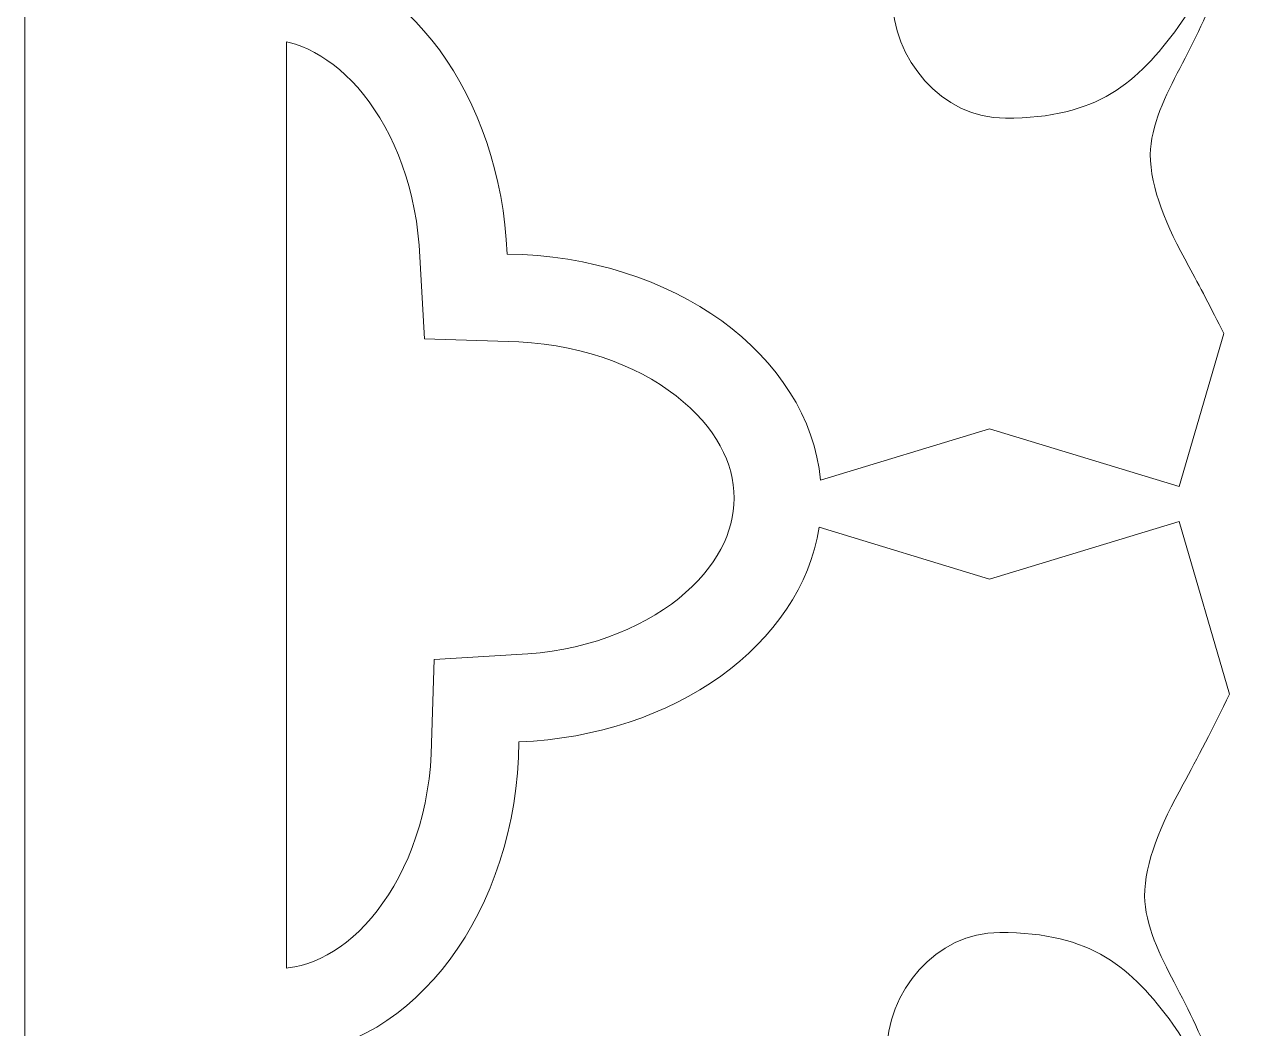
# Model space of a CAD drawing. Header units: centimetres. Extents: x -8.7 to 2, y -6.7 to 8.4.
# Drawn here: x -8.717 to -7.383, y 6.526 to 7.608 of the extents above; entities that cross this region are included whole.
import ezdxf

# ---------------------------------------------------------------- set-up
doc = ezdxf.new("R2010")
doc.units = ezdxf.units.CM
doc.header["$MEASUREMENT"] = 0
doc.layers.add('layer 1', color=7, linetype='Continuous')

msp = doc.modelspace()

# ---------------------------------------------------------------- linework, layer by layer
at = {"layer": 'layer 1', "color": 177, "lineweight": 9}
for points, knots in [([(-8.7169, -6.70279), (-8.7169, -6.70279), (-8.7169, -5.65469), (-8.7169, -5.65469), (-8.7169, -5.65469), (-8.7169, -5.65469), (-8.7169, -5.56045), (-8.7169, -5.56045), (-8.7169, -5.56045), (-8.7169, -5.56045), (-8.7169, -5.22248), (-8.7169, -5.22248), (-8.7169, -5.22248), (-8.7169, -5.22248), (-8.7169, -5.05978), (-8.7169, -5.05978), (-8.7169, -5.05978), (-8.7169, -5.05978), (-8.7169, -3.57526), (-8.7169, -3.57526), (-8.7169, -3.57526), (-8.7169, -3.57526), (-8.7169, -3.48102), (-8.7169, -3.48102), (-8.7169, -3.48102), (-8.7169, -3.48102), (-8.7169, -3.14306), (-8.7169, -3.14306), (-8.7169, -3.14306), (-8.7169, -3.14306), (-8.7169, -2.98035), (-8.7169, -2.98035), (-8.7169, -2.98035), (-8.7169, -2.98035), (-8.7169, -1.49584), (-8.7169, -1.49584), (-8.7169, -1.49584), (-8.7169, -1.49584), (-8.7169, -1.4016), (-8.7169, -1.4016), (-8.7169, -1.4016), (-8.7169, -1.4016), (-8.7169, -1.06363), (-8.7169, -1.06363), (-8.7169, -1.06363), (-8.7169, -1.06363), (-8.7169, -0.90093), (-8.7169, -0.90093), (-8.7169, -0.90093), (-8.7169, -0.90093), (-8.7169, 0.58359), (-8.7169, 0.58359), (-8.7169, 0.58359), (-8.7169, 0.58359), (-8.7169, 0.67783), (-8.7169, 0.67783), (-8.7169, 0.67783), (-8.7169, 0.67783), (-8.7169, 1.01579), (-8.7169, 1.01579), (-8.7169, 1.01579), (-8.7169, 1.01579), (-8.7169, 1.1785), (-8.7169, 1.1785), (-8.7169, 1.1785), (-8.7169, 1.1785), (-8.7169, 2.66301), (-8.7169, 2.66301), (-8.7169, 2.66301), (-8.7169, 2.66301), (-8.7169, 2.75725), (-8.7169, 2.75725), (-8.7169, 2.75725), (-8.7169, 2.75725), (-8.7169, 3.09522), (-8.7169, 3.09522), (-8.7169, 3.09522), (-8.7169, 3.09522), (-8.7169, 3.25792), (-8.7169, 3.25792), (-8.7169, 3.25792), (-8.7169, 3.25792), (-8.7169, 4.74243), (-8.7169, 4.74243), (-8.7169, 4.74243), (-8.7169, 4.74243), (-8.7169, 4.83668), (-8.7169, 4.83668), (-8.7169, 4.83668), (-8.7169, 4.83668), (-8.7169, 5.17464), (-8.7169, 5.17464), (-8.7169, 5.17464), (-8.7169, 5.17464), (-8.7169, 5.33735), (-8.7169, 5.33735), (-8.7169, 5.33735), (-8.7169, 5.33735), (-8.7169, 6.82186), (-8.7169, 6.82186), (-8.7169, 6.82186), (-8.7169, 6.82186), (-8.7169, 6.9161), (-8.7169, 6.9161), (-8.7169, 6.9161), (-8.7169, 6.9161), (-8.7169, 7.25407), (-8.7169, 7.25407), (-8.7169, 7.25407), (-8.7169, 7.25407), (-8.7169, 7.41677), (-8.7169, 7.41677), (-8.7169, 7.41677), (-8.7169, 7.41677), (-8.7169, 8.37754), (-8.7169, 8.37754), (-8.7169, 8.37754), (-8.7169, 8.37754), (-7.98536, 8.37754), (-7.98536, 8.37754), (-7.98536, 8.37754), (-7.98536, 8.37754), (-7.82032, 8.37754), (-7.82032, 8.37754), (-7.82032, 8.37754), (-7.82032, 8.37754), (-7.40775, 8.37754), (-7.40775, 8.37754), (-7.40775, 8.37754), (-7.40775, 8.37754), (-7.33799, 8.37754), (-7.33799, 8.37754), (-7.33799, 8.37754), (-7.33799, 8.37754), (-6.94873, 8.37754), (-6.94873, 8.37754), (-6.94873, 8.37754), (-6.94873, 8.37754), (-6.78737, 8.37754), (-6.78737, 8.37754), (-6.78737, 8.37754), (-6.78737, 8.37754), (-5.77977, 8.37754), (-5.77977, 8.37754), (-5.77977, 8.37754), (-5.77977, 8.37754), (-5.61473, 8.37754), (-5.61473, 8.37754), (-5.61473, 8.37754), (-5.61473, 8.37754), (-5.20216, 8.37754), (-5.20216, 8.37754), (-5.20216, 8.37754), (-5.20216, 8.37754), (-5.1324, 8.37754), (-5.1324, 8.37754), (-5.1324, 8.37754), (-5.1324, 8.37754), (-4.74314, 8.37754), (-4.74314, 8.37754), (-4.74314, 8.37754), (-4.74314, 8.37754), (-4.58178, 8.37754), (-4.58178, 8.37754), (-4.58178, 8.37754), (-4.58178, 8.37754), (-3.85015, 8.37754), (-3.85015, 8.37754), (-3.85015, 8.37754), (-3.85015, 8.37754), (-3.85015, 7.36066), (-3.85015, 7.36066), (-3.85015, 7.36066), (-3.85015, 7.36066), (-3.85015, 7.26641), (-3.85015, 7.26641), (-3.85015, 7.26641), (-3.85015, 7.26641), (-3.85015, 6.9286), (-3.85015, 6.9286), (-3.85015, 6.9286), (-3.85015, 6.9286), (-3.85015, 6.77755), (-3.85015, 6.77755), (-3.85015, 6.77755), (-3.85015, 6.77755), (-3.85015, 5.24221), (-3.85015, 5.24221), (-3.85015, 5.24221), (-3.85015, 5.24221), (-3.85015, 5.14795), (-3.85015, 5.14795), (-3.85015, 5.14795), (-3.85015, 5.14795), (-3.85015, 4.81014), (-3.85015, 4.81014), (-3.85015, 4.81014), (-3.85015, 4.81014), (-3.85015, 4.65909), (-3.85015, 4.65909), (-3.85015, 4.65909), (-3.85015, 4.65909), (-3.85015, 3.17448), (-3.85015, 3.17448), (-3.85015, 3.17448), (-3.85015, 3.17448), (-3.85015, 3.08022), (-3.85015, 3.08022), (-3.85015, 3.08022), (-3.85015, 3.08022), (-3.85015, 2.74242), (-3.85015, 2.74242), (-3.85015, 2.74242), (-3.85015, 2.74242), (-3.85015, 2.59137), (-3.85015, 2.59137), (-3.85015, 2.59137), (-3.85015, 2.59137), (-3.85015, 1.10676), (-3.85015, 1.10676), (-3.85015, 1.10676), (-3.85015, 1.10676), (-3.85015, 1.0125), (-3.85015, 1.0125), (-3.85015, 1.0125), (-3.85015, 1.0125), (-3.85015, 0.6747), (-3.85015, 0.6747), (-3.85015, 0.6747), (-3.85015, 0.6747), (-3.85015, 0.52364), (-3.85015, 0.52364), (-3.85015, 0.52364), (-3.85015, 0.52364), (-3.85015, -0.96097), (-3.85015, -0.96097), (-3.85015, -0.96097), (-3.85015, -0.96097), (-3.85015, -1.05523), (-3.85015, -1.05523), (-3.85015, -1.05523), (-3.85015, -1.05523), (-3.85015, -1.39303), (-3.85015, -1.39303), (-3.85015, -1.39303), (-3.85015, -1.39303), (-3.85015, -1.54408), (-3.85015, -1.54408), (-3.85015, -1.54408), (-3.85015, -1.54408), (-3.85015, -3.02869), (-3.85015, -3.02869), (-3.85015, -3.02869), (-3.85015, -3.02869), (-3.85015, -3.12295), (-3.85015, -3.12295), (-3.85015, -3.12295), (-3.85015, -3.12295), (-3.85015, -3.46075), (-3.85015, -3.46075), (-3.85015, -3.46075), (-3.85015, -3.46075), (-3.85015, -3.61181), (-3.85015, -3.61181), (-3.85015, -3.61181), (-3.85015, -3.61181), (-3.85015, -5.09642), (-3.85015, -5.09642), (-3.85015, -5.09642), (-3.85015, -5.09642), (-3.85015, -5.19068), (-3.85015, -5.19068), (-3.85015, -5.19068), (-3.85015, -5.19068), (-3.85015, -5.52848), (-3.85015, -5.52848), (-3.85015, -5.52848), (-3.85015, -5.52848), (-3.85015, -5.67953), (-3.85015, -5.67953), (-3.85015, -5.67953), (-3.85015, -5.67953), (-3.85015, -6.70279), (-3.85015, -6.70279), (-3.85015, -6.70279), (-3.85015, -6.70279), (-4.58169, -6.70279), (-4.58169, -6.70279), (-4.58169, -6.70279), (-4.58169, -6.70279), (-4.7476, -6.70279), (-4.7476, -6.70279), (-4.7476, -6.70279), (-4.7476, -6.70279), (-5.1324, -6.70279), (-5.1324, -6.70279), (-5.1324, -6.70279), (-5.1324, -6.70279), (-5.20216, -6.70279), (-5.20216, -6.70279), (-5.20216, -6.70279), (-5.20216, -6.70279), (-5.61759, -6.70279), (-5.61759, -6.70279), (-5.61759, -6.70279), (-5.61759, -6.70279), (-5.77971, -6.70279), (-5.77971, -6.70279), (-5.77971, -6.70279), (-5.77971, -6.70279), (-6.78728, -6.70279), (-6.78728, -6.70279), (-6.78728, -6.70279), (-6.78728, -6.70279), (-6.95319, -6.70279), (-6.95319, -6.70279), (-6.95319, -6.70279), (-6.95319, -6.70279), (-7.33799, -6.70279), (-7.33799, -6.70279), (-7.33799, -6.70279), (-7.33799, -6.70279), (-7.40775, -6.70279), (-7.40775, -6.70279), (-7.40775, -6.70279), (-7.40775, -6.70279), (-7.82318, -6.70279), (-7.82318, -6.70279), (-7.82318, -6.70279), (-7.82318, -6.70279), (-7.9853, -6.70279), (-7.9853, -6.70279), (-7.9853, -6.70279), (-7.9853, -6.70279), (-8.7169, -6.70279), (-8.7169, -6.70279)], [0, 0, 0, 0, 0.0117647, 0.0117647, 0.0117647, 0.0117647, 0.0235294, 0.0235294, 0.0235294, 0.0235294, 0.0352941, 0.0352941, 0.0352941, 0.0352941, 0.0470588, 0.0470588, 0.0470588, 0.0470588, 0.0588235, 0.0588235, 0.0588235, 0.0588235, 0.0705882, 0.0705882, 0.0705882, 0.0705882, 0.0823529, 0.0823529, 0.0823529, 0.0823529, 0.0941176, 0.0941176, 0.0941176, 0.0941176, 0.1058824, 0.1058824, 0.1058824, 0.1058824, 0.1176471, 0.1176471, 0.1176471, 0.1176471, 0.1294118, 0.1294118, 0.1294118, 0.1294118, 0.1411765, 0.1411765, 0.1411765, 0.1411765, 0.1529412, 0.1529412, 0.1529412, 0.1529412, 0.1647059, 0.1647059, 0.1647059, 0.1647059, 0.1764706, 0.1764706, 0.1764706, 0.1764706, 0.1882353, 0.1882353, 0.1882353, 0.1882353, 0.2, 0.2, 0.2, 0.2, 0.2117647, 0.2117647, 0.2117647, 0.2117647, 0.2235294, 0.2235294, 0.2235294, 0.2235294, 0.2352941, 0.2352941, 0.2352941, 0.2352941, 0.2470588, 0.2470588, 0.2470588, 0.2470588, 0.2588235, 0.2588235, 0.2588235, 0.2588235, 0.2705882, 0.2705882, 0.2705882, 0.2705882, 0.2823529, 0.2823529, 0.2823529, 0.2823529, 0.2941176, 0.2941176, 0.2941176, 0.2941176, 0.3058824, 0.3058824, 0.3058824, 0.3058824, 0.3176471, 0.3176471, 0.3176471, 0.3176471, 0.3294118, 0.3294118, 0.3294118, 0.3294118, 0.3411765, 0.3411765, 0.3411765, 0.3411765, 0.3529412, 0.3529412, 0.3529412, 0.3529412, 0.3647059, 0.3647059, 0.3647059, 0.3647059, 0.3764706, 0.3764706, 0.3764706, 0.3764706, 0.3882353, 0.3882353, 0.3882353, 0.3882353, 0.4, 0.4, 0.4, 0.4, 0.4117647, 0.4117647, 0.4117647, 0.4117647, 0.4235294, 0.4235294, 0.4235294, 0.4235294, 0.4352941, 0.4352941, 0.4352941, 0.4352941, 0.4470588, 0.4470588, 0.4470588, 0.4470588, 0.4588235, 0.4588235, 0.4588235, 0.4588235, 0.4705882, 0.4705882, 0.4705882, 0.4705882, 0.4823529, 0.4823529, 0.4823529, 0.4823529, 0.4941176, 0.4941176, 0.4941176, 0.4941176, 0.5058824, 0.5058824, 0.5058824, 0.5058824, 0.5176471, 0.5176471, 0.5176471, 0.5176471, 0.5294118, 0.5294118, 0.5294118, 0.5294118, 0.5411765, 0.5411765, 0.5411765, 0.5411765, 0.5529412, 0.5529412, 0.5529412, 0.5529412, 0.5647059, 0.5647059, 0.5647059, 0.5647059, 0.5764706, 0.5764706, 0.5764706, 0.5764706, 0.5882353, 0.5882353, 0.5882353, 0.5882353, 0.6, 0.6, 0.6, 0.6, 0.6117647, 0.6117647, 0.6117647, 0.6117647, 0.6235294, 0.6235294, 0.6235294, 0.6235294, 0.6352941, 0.6352941, 0.6352941, 0.6352941, 0.6470588, 0.6470588, 0.6470588, 0.6470588, 0.6588235, 0.6588235, 0.6588235, 0.6588235, 0.6705882, 0.6705882, 0.6705882, 0.6705882, 0.6823529, 0.6823529, 0.6823529, 0.6823529, 0.6941176, 0.6941176, 0.6941176, 0.6941176, 0.7058824, 0.7058824, 0.7058824, 0.7058824, 0.7176471, 0.7176471, 0.7176471, 0.7176471, 0.7294118, 0.7294118, 0.7294118, 0.7294118, 0.7411765, 0.7411765, 0.7411765, 0.7411765, 0.7529412, 0.7529412, 0.7529412, 0.7529412, 0.7647059, 0.7647059, 0.7647059, 0.7647059, 0.7764706, 0.7764706, 0.7764706, 0.7764706, 0.7882353, 0.7882353, 0.7882353, 0.7882353, 0.8, 0.8, 0.8, 0.8, 0.8117647, 0.8117647, 0.8117647, 0.8117647, 0.8235294, 0.8235294, 0.8235294, 0.8235294, 0.8352941, 0.8352941, 0.8352941, 0.8352941, 0.8470588, 0.8470588, 0.8470588, 0.8470588, 0.8588235, 0.8588235, 0.8588235, 0.8588235, 0.8705882, 0.8705882, 0.8705882, 0.8705882, 0.8823529, 0.8823529, 0.8823529, 0.8823529, 0.8941176, 0.8941176, 0.8941176, 0.8941176, 0.9058824, 0.9058824, 0.9058824, 0.9058824, 0.9176471, 0.9176471, 0.9176471, 0.9176471, 0.9294118, 0.9294118, 0.9294118, 0.9294118, 0.9411765, 0.9411765, 0.9411765, 0.9411765, 0.9529412, 0.9529412, 0.9529412, 0.9529412, 0.9647059, 0.9647059, 0.9647059, 0.9647059, 0.9764706, 0.9764706, 0.9764706, 0.9764706, 1, 1, 1, 1]), ([(-8.4345, 7.68548), (-8.30543, 7.66946), (-8.20348, 7.53159), (-8.1967, 7.36085), (-8.1967, 7.36085), (-8.01747, 7.35877), (-7.8714, 7.25194), (-7.85858, 7.11688), (-7.85858, 7.11688), (-7.85858, 7.11688), (-7.67648, 7.1723), (-7.67648, 7.1723), (-7.67648, 7.1723), (-7.67648, 7.1723), (-7.47203, 7.11008), (-7.47203, 7.11008), (-7.47203, 7.11008), (-7.47203, 7.11008), (-7.42373, 7.27533), (-7.42373, 7.27533), (-7.42373, 7.27533), (-7.43703, 7.30192), (-7.45035, 7.32711), (-7.46145, 7.34754), (-7.46145, 7.34754), (-7.48589, 7.3915), (-7.50298, 7.43181), (-7.50298, 7.46846), (-7.50298, 7.46846), (-7.50298, 7.499), (-7.48589, 7.53321), (-7.47122, 7.5613), (-7.47122, 7.5613), (-7.44009, 7.61993), (-7.409, 7.68793), (-7.40775, 7.75615), (-7.40775, 7.75615), (-7.40775, 7.75615), (-7.40775, 7.76041), (-7.40775, 7.76041), (-7.40775, 7.76041), (-7.40775, 7.76041), (-7.42724, 7.76041), (-7.42724, 7.76041), (-7.42724, 7.76041), (-7.42724, 7.73108), (-7.43702, 7.65412), (-7.47245, 7.60649), (-7.47245, 7.60649), (-7.51764, 7.54541), (-7.55916, 7.50756), (-7.65934, 7.50756), (-7.65934, 7.50756), (-7.72775, 7.50756), (-7.78148, 7.57105), (-7.78148, 7.63948), (-7.78148, 7.63948), (-7.78148, 7.67043), (-7.77247, 7.70239), (-7.7582, 7.7307), (-7.7582, 7.7307), (-7.78749, 7.71523), (-7.82102, 7.70534), (-7.85345, 7.70534), (-7.85345, 7.70534), (-7.92187, 7.70534), (-7.98537, 7.75907), (-7.98537, 7.82748), (-7.98537, 7.82748), (-7.98537, 7.92766), (-7.94752, 7.96918), (-7.88643, 8.01437), (-7.88643, 8.01437), (-7.83881, 8.0498), (-7.76184, 8.05958), (-7.73252, 8.05958), (-7.73252, 8.05958), (-7.73252, 8.05958), (-7.73252, 8.07912), (-7.73252, 8.07912), (-7.73252, 8.07912), (-7.80216, 8.07912), (-7.87177, 8.04736), (-7.93162, 8.01559), (-7.93162, 8.01559), (-7.95972, 8.00093), (-7.99393, 7.98384), (-8.02447, 7.98384), (-8.02447, 7.98384), (-8.06112, 7.98384), (-8.10143, 8.00093), (-8.14538, 8.02537), (-8.14538, 8.02537), (-8.18298, 8.04577), (-8.23664, 8.07375), (-8.28558, 8.09514), (-8.28558, 8.09514), (-8.28558, 8.09514), (-8.4345, 8.09514), (-8.4345, 8.09514), (-8.4345, 8.09514), (-8.4345, 8.09514), (-8.4345, 7.68548), (-8.4345, 7.68548)], [0, 0, 0, 0, 0.037037, 0.037037, 0.037037, 0.037037, 0.0740741, 0.0740741, 0.0740741, 0.0740741, 0.1111111, 0.1111111, 0.1111111, 0.1111111, 0.1481481, 0.1481481, 0.1481481, 0.1481481, 0.1851852, 0.1851852, 0.1851852, 0.1851852, 0.2222222, 0.2222222, 0.2222222, 0.2222222, 0.2592593, 0.2592593, 0.2592593, 0.2592593, 0.2962963, 0.2962963, 0.2962963, 0.2962963, 0.3333333, 0.3333333, 0.3333333, 0.3333333, 0.3703704, 0.3703704, 0.3703704, 0.3703704, 0.4074074, 0.4074074, 0.4074074, 0.4074074, 0.4444444, 0.4444444, 0.4444444, 0.4444444, 0.4814815, 0.4814815, 0.4814815, 0.4814815, 0.5185185, 0.5185185, 0.5185185, 0.5185185, 0.5555556, 0.5555556, 0.5555556, 0.5555556, 0.5925926, 0.5925926, 0.5925926, 0.5925926, 0.6296296, 0.6296296, 0.6296296, 0.6296296, 0.6666667, 0.6666667, 0.6666667, 0.6666667, 0.7037037, 0.7037037, 0.7037037, 0.7037037, 0.7407407, 0.7407407, 0.7407407, 0.7407407, 0.7777778, 0.7777778, 0.7777778, 0.7777778, 0.8148148, 0.8148148, 0.8148148, 0.8148148, 0.8518519, 0.8518519, 0.8518519, 0.8518519, 0.8888889, 0.8888889, 0.8888889, 0.8888889, 0.9259259, 0.9259259, 0.9259259, 0.9259259, 1, 1, 1, 1]), ([(-8.4345, 6.59047), (-8.4345, 6.59047), (-8.43275, 6.59064), (-8.43275, 6.59064), (-8.43275, 6.59064), (-8.43275, 6.59064), (-8.4257, 6.59181), (-8.4257, 6.59181), (-8.4257, 6.59181), (-8.4257, 6.59181), (-8.41868, 6.59343), (-8.41868, 6.59343), (-8.41868, 6.59343), (-8.41868, 6.59343), (-8.4117, 6.59552), (-8.4117, 6.59552), (-8.4117, 6.59552), (-8.4117, 6.59552), (-8.40472, 6.59809), (-8.40472, 6.59809), (-8.40472, 6.59809), (-8.40472, 6.59809), (-8.39774, 6.60114), (-8.39774, 6.60114), (-8.39774, 6.60114), (-8.39774, 6.60114), (-8.39076, 6.60471), (-8.39076, 6.60471), (-8.39076, 6.60471), (-8.39076, 6.60471), (-8.38378, 6.60879), (-8.38378, 6.60879), (-8.38378, 6.60879), (-8.38378, 6.60879), (-8.37682, 6.6134), (-8.37682, 6.6134), (-8.37682, 6.6134), (-8.37682, 6.6134), (-8.3699, 6.61855), (-8.3699, 6.61855), (-8.3699, 6.61855), (-8.3699, 6.61855), (-8.36304, 6.62424), (-8.36304, 6.62424), (-8.36304, 6.62424), (-8.36304, 6.62424), (-8.35626, 6.63047), (-8.35626, 6.63047), (-8.35626, 6.63047), (-8.35626, 6.63047), (-8.34959, 6.63724), (-8.34959, 6.63724), (-8.34959, 6.63724), (-8.34959, 6.63724), (-8.34306, 6.64454), (-8.34306, 6.64454), (-8.34306, 6.64454), (-8.34306, 6.64454), (-8.33669, 6.65237), (-8.33669, 6.65237), (-8.33669, 6.65237), (-8.33669, 6.65237), (-8.33052, 6.66071), (-8.33052, 6.66071), (-8.33052, 6.66071), (-8.33052, 6.66071), (-8.32457, 6.66955), (-8.32457, 6.66955), (-8.32457, 6.66955), (-8.32457, 6.66955), (-8.31887, 6.67888), (-8.31887, 6.67888), (-8.31887, 6.67888), (-8.31887, 6.67888), (-8.31344, 6.68869), (-8.31344, 6.68869), (-8.31344, 6.68869), (-8.31344, 6.68869), (-8.30831, 6.69893), (-8.30831, 6.69893), (-8.30831, 6.69893), (-8.30831, 6.69893), (-8.30351, 6.70961), (-8.30351, 6.70961), (-8.30351, 6.70961), (-8.30351, 6.70961), (-8.29906, 6.7207), (-8.29906, 6.7207), (-8.29906, 6.7207), (-8.29906, 6.7207), (-8.29497, 6.73218), (-8.29497, 6.73218), (-8.29497, 6.73218), (-8.29497, 6.73218), (-8.29128, 6.74403), (-8.29128, 6.74403), (-8.29128, 6.74403), (-8.29128, 6.74403), (-8.288, 6.75624), (-8.288, 6.75624), (-8.288, 6.75624), (-8.288, 6.75624), (-8.28515, 6.76877), (-8.28515, 6.76877), (-8.28515, 6.76877), (-8.28515, 6.76877), (-8.28275, 6.7816), (-8.28275, 6.7816), (-8.28275, 6.7816), (-8.28275, 6.7816), (-8.28082, 6.79473), (-8.28082, 6.79473), (-8.28082, 6.79473), (-8.28082, 6.79473), (-8.27937, 6.80813), (-8.27937, 6.80813), (-8.27937, 6.80813), (-8.27937, 6.80813), (-8.27843, 6.82177), (-8.27843, 6.82177), (-8.27843, 6.82177), (-8.27843, 6.82177), (-8.27529, 6.92351), (-8.27529, 6.92351), (-8.27529, 6.92351), (-8.27529, 6.92351), (-8.17419, 6.92942), (-8.17419, 6.92942), (-8.17419, 6.92942), (-8.17419, 6.92942), (-8.16103, 6.93068), (-8.16103, 6.93068), (-8.16103, 6.93068), (-8.16103, 6.93068), (-8.14812, 6.93242), (-8.14812, 6.93242), (-8.14812, 6.93242), (-8.14812, 6.93242), (-8.13548, 6.93461), (-8.13548, 6.93461), (-8.13548, 6.93461), (-8.13548, 6.93461), (-8.12312, 6.93723), (-8.12312, 6.93723), (-8.12312, 6.93723), (-8.12312, 6.93723), (-8.11107, 6.94027), (-8.11107, 6.94027), (-8.11107, 6.94027), (-8.11107, 6.94027), (-8.09935, 6.94372), (-8.09935, 6.94372), (-8.09935, 6.94372), (-8.09935, 6.94372), (-8.08796, 6.94754), (-8.08796, 6.94754), (-8.08796, 6.94754), (-8.08796, 6.94754), (-8.07695, 6.95173), (-8.07695, 6.95173), (-8.07695, 6.95173), (-8.07695, 6.95173), (-8.06632, 6.95626), (-8.06632, 6.95626), (-8.06632, 6.95626), (-8.06632, 6.95626), (-8.05609, 6.96111), (-8.05609, 6.96111), (-8.05609, 6.96111), (-8.05609, 6.96111), (-8.04628, 6.96626), (-8.04628, 6.96626), (-8.04628, 6.96626), (-8.04628, 6.96626), (-8.03691, 6.97169), (-8.03691, 6.97169), (-8.03691, 6.97169), (-8.03691, 6.97169), (-8.028, 6.97737), (-8.028, 6.97737), (-8.028, 6.97737), (-8.028, 6.97737), (-8.01955, 6.98327), (-8.01955, 6.98327), (-8.01955, 6.98327), (-8.01955, 6.98327), (-8.01158, 6.98938), (-8.01158, 6.98938), (-8.01158, 6.98938), (-8.01158, 6.98938), (-8.00412, 6.99566), (-8.00412, 6.99566), (-8.00412, 6.99566), (-8.00412, 6.99566), (-7.99715, 7.00209), (-7.99715, 7.00209), (-7.99715, 7.00209), (-7.99715, 7.00209), (-7.9907, 7.00864), (-7.9907, 7.00864), (-7.9907, 7.00864), (-7.9907, 7.00864), (-7.98476, 7.0153), (-7.98476, 7.0153), (-7.98476, 7.0153), (-7.98476, 7.0153), (-7.97934, 7.02202), (-7.97934, 7.02202), (-7.97934, 7.02202), (-7.97934, 7.02202), (-7.97444, 7.02879), (-7.97444, 7.02879), (-7.97444, 7.02879), (-7.97444, 7.02879), (-7.97004, 7.0356), (-7.97004, 7.0356), (-7.97004, 7.0356), (-7.97004, 7.0356), (-7.96616, 7.04241), (-7.96616, 7.04241), (-7.96616, 7.04241), (-7.96616, 7.04241), (-7.96276, 7.04924), (-7.96276, 7.04924), (-7.96276, 7.04924), (-7.96276, 7.04924), (-7.95984, 7.05606), (-7.95984, 7.05606), (-7.95984, 7.05606), (-7.95984, 7.05606), (-7.95739, 7.06289), (-7.95739, 7.06289), (-7.95739, 7.06289), (-7.95739, 7.06289), (-7.9554, 7.06971), (-7.9554, 7.06971), (-7.9554, 7.06971), (-7.9554, 7.06971), (-7.95385, 7.07657), (-7.95385, 7.07657), (-7.95385, 7.07657), (-7.95385, 7.07657), (-7.95274, 7.08347), (-7.95274, 7.08347), (-7.95274, 7.08347), (-7.95274, 7.08347), (-7.95207, 7.09045), (-7.95207, 7.09045), (-7.95207, 7.09045), (-7.95207, 7.09045), (-7.95184, 7.09751), (-7.95184, 7.09751), (-7.95184, 7.09751), (-7.95184, 7.09751), (-7.95208, 7.1048), (-7.95208, 7.1048), (-7.95208, 7.1048), (-7.95208, 7.1048), (-7.95278, 7.11194), (-7.95278, 7.11194), (-7.95278, 7.11194), (-7.95278, 7.11194), (-7.95395, 7.119), (-7.95395, 7.119), (-7.95395, 7.119), (-7.95395, 7.119), (-7.95557, 7.12601), (-7.95557, 7.12601), (-7.95557, 7.12601), (-7.95557, 7.12601), (-7.95766, 7.133), (-7.95766, 7.133), (-7.95766, 7.133), (-7.95766, 7.133), (-7.96023, 7.13999), (-7.96023, 7.13999), (-7.96023, 7.13999), (-7.96023, 7.13999), (-7.96329, 7.14697), (-7.96329, 7.14697), (-7.96329, 7.14697), (-7.96329, 7.14697), (-7.96685, 7.15395), (-7.96685, 7.15395), (-7.96685, 7.15395), (-7.96685, 7.15395), (-7.97093, 7.16092), (-7.97093, 7.16092), (-7.97093, 7.16092), (-7.97093, 7.16092), (-7.97554, 7.16788), (-7.97554, 7.16788), (-7.97554, 7.16788), (-7.97554, 7.16788), (-7.98069, 7.1748), (-7.98069, 7.1748), (-7.98069, 7.1748), (-7.98069, 7.1748), (-7.98638, 7.18166), (-7.98638, 7.18166), (-7.98638, 7.18166), (-7.98638, 7.18166), (-7.99261, 7.18844), (-7.99261, 7.18844), (-7.99261, 7.18844), (-7.99261, 7.18844), (-7.99938, 7.19511), (-7.99938, 7.19511), (-7.99938, 7.19511), (-7.99938, 7.19511), (-8.00669, 7.20165), (-8.00669, 7.20165), (-8.00669, 7.20165), (-8.00669, 7.20165), (-8.01451, 7.20801), (-8.01451, 7.20801), (-8.01451, 7.20801), (-8.01451, 7.20801), (-8.02285, 7.21418), (-8.02285, 7.21418), (-8.02285, 7.21418), (-8.02285, 7.21418), (-8.03169, 7.22013), (-8.03169, 7.22013), (-8.03169, 7.22013), (-8.03169, 7.22013), (-8.04103, 7.22584), (-8.04103, 7.22584), (-8.04103, 7.22584), (-8.04103, 7.22584), (-8.05083, 7.23127), (-8.05083, 7.23127), (-8.05083, 7.23127), (-8.05083, 7.23127), (-8.06107, 7.23639), (-8.06107, 7.23639), (-8.06107, 7.23639), (-8.06107, 7.23639), (-8.07175, 7.24119), (-8.07175, 7.24119), (-8.07175, 7.24119), (-8.07175, 7.24119), (-8.08284, 7.24565), (-8.08284, 7.24565), (-8.08284, 7.24565), (-8.08284, 7.24565), (-8.09432, 7.24973), (-8.09432, 7.24973), (-8.09432, 7.24973), (-8.09432, 7.24973), (-8.10617, 7.25342), (-8.10617, 7.25342), (-8.10617, 7.25342), (-8.10617, 7.25342), (-8.11838, 7.2567), (-8.11838, 7.2567), (-8.11838, 7.2567), (-8.11838, 7.2567), (-8.13091, 7.25955), (-8.13091, 7.25955), (-8.13091, 7.25955), (-8.13091, 7.25955), (-8.14374, 7.26195), (-8.14374, 7.26195), (-8.14374, 7.26195), (-8.14374, 7.26195), (-8.15687, 7.26388), (-8.15687, 7.26388), (-8.15687, 7.26388), (-8.15687, 7.26388), (-8.17027, 7.26533), (-8.17027, 7.26533), (-8.17027, 7.26533), (-8.17027, 7.26533), (-8.18391, 7.26627), (-8.18391, 7.26627), (-8.18391, 7.26627), (-8.18391, 7.26627), (-8.28564, 7.26941), (-8.28564, 7.26941), (-8.28564, 7.26941), (-8.28564, 7.26941), (-8.29156, 7.3705), (-8.29156, 7.3705), (-8.29156, 7.3705), (-8.29156, 7.3705), (-8.29282, 7.38367), (-8.29282, 7.38367), (-8.29282, 7.38367), (-8.29282, 7.38367), (-8.29456, 7.39658), (-8.29456, 7.39658), (-8.29456, 7.39658), (-8.29456, 7.39658), (-8.29675, 7.40923), (-8.29675, 7.40923), (-8.29675, 7.40923), (-8.29675, 7.40923), (-8.29937, 7.42158), (-8.29937, 7.42158), (-8.29937, 7.42158), (-8.29937, 7.42158), (-8.30241, 7.43363), (-8.30241, 7.43363), (-8.30241, 7.43363), (-8.30241, 7.43363), (-8.30586, 7.44536), (-8.30586, 7.44536), (-8.30586, 7.44536), (-8.30586, 7.44536), (-8.30968, 7.45674), (-8.30968, 7.45674), (-8.30968, 7.45674), (-8.30968, 7.45674), (-8.31387, 7.46775), (-8.31387, 7.46775), (-8.31387, 7.46775), (-8.31387, 7.46775), (-8.3184, 7.47838), (-8.3184, 7.47838), (-8.3184, 7.47838), (-8.3184, 7.47838), (-8.32325, 7.48861), (-8.32325, 7.48861), (-8.32325, 7.48861), (-8.32325, 7.48861), (-8.3284, 7.49842), (-8.3284, 7.49842), (-8.3284, 7.49842), (-8.3284, 7.49842), (-8.33383, 7.50779), (-8.33383, 7.50779), (-8.33383, 7.50779), (-8.33383, 7.50779), (-8.33951, 7.51671), (-8.33951, 7.51671), (-8.33951, 7.51671), (-8.33951, 7.51671), (-8.34542, 7.52516), (-8.34542, 7.52516), (-8.34542, 7.52516), (-8.34542, 7.52516), (-8.35152, 7.53312), (-8.35152, 7.53312), (-8.35152, 7.53312), (-8.35152, 7.53312), (-8.3578, 7.54058), (-8.3578, 7.54058), (-8.3578, 7.54058), (-8.3578, 7.54058), (-8.36423, 7.54755), (-8.36423, 7.54755), (-8.36423, 7.54755), (-8.36423, 7.54755), (-8.37079, 7.554), (-8.37079, 7.554), (-8.37079, 7.554), (-8.37079, 7.554), (-8.37744, 7.55994), (-8.37744, 7.55994), (-8.37744, 7.55994), (-8.37744, 7.55994), (-8.38416, 7.56536), (-8.38416, 7.56536), (-8.38416, 7.56536), (-8.38416, 7.56536), (-8.39094, 7.57026), (-8.39094, 7.57026), (-8.39094, 7.57026), (-8.39094, 7.57026), (-8.39774, 7.57466), (-8.39774, 7.57466), (-8.39774, 7.57466), (-8.39774, 7.57466), (-8.40456, 7.57855), (-8.40456, 7.57855), (-8.40456, 7.57855), (-8.40456, 7.57855), (-8.41138, 7.58194), (-8.41138, 7.58194), (-8.41138, 7.58194), (-8.41138, 7.58194), (-8.41821, 7.58486), (-8.41821, 7.58486), (-8.41821, 7.58486), (-8.41821, 7.58486), (-8.42503, 7.58731), (-8.42503, 7.58731), (-8.42503, 7.58731), (-8.42503, 7.58731), (-8.43186, 7.58931), (-8.43186, 7.58931), (-8.43186, 7.58931), (-8.43186, 7.58931), (-8.4345, 7.5899), (-8.4345, 7.5899), (-8.4345, 7.5899), (-8.4345, 7.5899), (-8.4345, 6.59047), (-8.4345, 6.59047)], [0, 0, 0, 0, 0.0079365, 0.0079365, 0.0079365, 0.0079365, 0.015873, 0.015873, 0.015873, 0.015873, 0.0238095, 0.0238095, 0.0238095, 0.0238095, 0.031746, 0.031746, 0.031746, 0.031746, 0.0396825, 0.0396825, 0.0396825, 0.0396825, 0.047619, 0.047619, 0.047619, 0.047619, 0.0555556, 0.0555556, 0.0555556, 0.0555556, 0.0634921, 0.0634921, 0.0634921, 0.0634921, 0.0714286, 0.0714286, 0.0714286, 0.0714286, 0.0793651, 0.0793651, 0.0793651, 0.0793651, 0.0873016, 0.0873016, 0.0873016, 0.0873016, 0.0952381, 0.0952381, 0.0952381, 0.0952381, 0.1031746, 0.1031746, 0.1031746, 0.1031746, 0.1111111, 0.1111111, 0.1111111, 0.1111111, 0.1190476, 0.1190476, 0.1190476, 0.1190476, 0.1269841, 0.1269841, 0.1269841, 0.1269841, 0.1349206, 0.1349206, 0.1349206, 0.1349206, 0.1428571, 0.1428571, 0.1428571, 0.1428571, 0.1507937, 0.1507937, 0.1507937, 0.1507937, 0.1587302, 0.1587302, 0.1587302, 0.1587302, 0.1666667, 0.1666667, 0.1666667, 0.1666667, 0.1746032, 0.1746032, 0.1746032, 0.1746032, 0.1825397, 0.1825397, 0.1825397, 0.1825397, 0.1904762, 0.1904762, 0.1904762, 0.1904762, 0.1984127, 0.1984127, 0.1984127, 0.1984127, 0.2063492, 0.2063492, 0.2063492, 0.2063492, 0.2142857, 0.2142857, 0.2142857, 0.2142857, 0.2222222, 0.2222222, 0.2222222, 0.2222222, 0.2301587, 0.2301587, 0.2301587, 0.2301587, 0.2380952, 0.2380952, 0.2380952, 0.2380952, 0.2460317, 0.2460317, 0.2460317, 0.2460317, 0.2539683, 0.2539683, 0.2539683, 0.2539683, 0.2619048, 0.2619048, 0.2619048, 0.2619048, 0.2698413, 0.2698413, 0.2698413, 0.2698413, 0.2777778, 0.2777778, 0.2777778, 0.2777778, 0.2857143, 0.2857143, 0.2857143, 0.2857143, 0.2936508, 0.2936508, 0.2936508, 0.2936508, 0.3015873, 0.3015873, 0.3015873, 0.3015873, 0.3095238, 0.3095238, 0.3095238, 0.3095238, 0.3174603, 0.3174603, 0.3174603, 0.3174603, 0.3253968, 0.3253968, 0.3253968, 0.3253968, 0.3333333, 0.3333333, 0.3333333, 0.3333333, 0.3412698, 0.3412698, 0.3412698, 0.3412698, 0.3492063, 0.3492063, 0.3492063, 0.3492063, 0.3571429, 0.3571429, 0.3571429, 0.3571429, 0.3650794, 0.3650794, 0.3650794, 0.3650794, 0.3730159, 0.3730159, 0.3730159, 0.3730159, 0.3809524, 0.3809524, 0.3809524, 0.3809524, 0.3888889, 0.3888889, 0.3888889, 0.3888889, 0.3968254, 0.3968254, 0.3968254, 0.3968254, 0.4047619, 0.4047619, 0.4047619, 0.4047619, 0.4126984, 0.4126984, 0.4126984, 0.4126984, 0.4206349, 0.4206349, 0.4206349, 0.4206349, 0.4285714, 0.4285714, 0.4285714, 0.4285714, 0.4365079, 0.4365079, 0.4365079, 0.4365079, 0.4444444, 0.4444444, 0.4444444, 0.4444444, 0.452381, 0.452381, 0.452381, 0.452381, 0.4603175, 0.4603175, 0.4603175, 0.4603175, 0.468254, 0.468254, 0.468254, 0.468254, 0.4761905, 0.4761905, 0.4761905, 0.4761905, 0.484127, 0.484127, 0.484127, 0.484127, 0.4920635, 0.4920635, 0.4920635, 0.4920635, 0.5, 0.5, 0.5, 0.5, 0.5079365, 0.5079365, 0.5079365, 0.5079365, 0.515873, 0.515873, 0.515873, 0.515873, 0.5238095, 0.5238095, 0.5238095, 0.5238095, 0.531746, 0.531746, 0.531746, 0.531746, 0.5396825, 0.5396825, 0.5396825, 0.5396825, 0.547619, 0.547619, 0.547619, 0.547619, 0.5555556, 0.5555556, 0.5555556, 0.5555556, 0.5634921, 0.5634921, 0.5634921, 0.5634921, 0.5714286, 0.5714286, 0.5714286, 0.5714286, 0.5793651, 0.5793651, 0.5793651, 0.5793651, 0.5873016, 0.5873016, 0.5873016, 0.5873016, 0.5952381, 0.5952381, 0.5952381, 0.5952381, 0.6031746, 0.6031746, 0.6031746, 0.6031746, 0.6111111, 0.6111111, 0.6111111, 0.6111111, 0.6190476, 0.6190476, 0.6190476, 0.6190476, 0.6269841, 0.6269841, 0.6269841, 0.6269841, 0.6349206, 0.6349206, 0.6349206, 0.6349206, 0.6428571, 0.6428571, 0.6428571, 0.6428571, 0.6507937, 0.6507937, 0.6507937, 0.6507937, 0.6587302, 0.6587302, 0.6587302, 0.6587302, 0.6666667, 0.6666667, 0.6666667, 0.6666667, 0.6746032, 0.6746032, 0.6746032, 0.6746032, 0.6825397, 0.6825397, 0.6825397, 0.6825397, 0.6904762, 0.6904762, 0.6904762, 0.6904762, 0.6984127, 0.6984127, 0.6984127, 0.6984127, 0.7063492, 0.7063492, 0.7063492, 0.7063492, 0.7142857, 0.7142857, 0.7142857, 0.7142857, 0.7222222, 0.7222222, 0.7222222, 0.7222222, 0.7301587, 0.7301587, 0.7301587, 0.7301587, 0.7380952, 0.7380952, 0.7380952, 0.7380952, 0.7460317, 0.7460317, 0.7460317, 0.7460317, 0.7539683, 0.7539683, 0.7539683, 0.7539683, 0.7619048, 0.7619048, 0.7619048, 0.7619048, 0.7698413, 0.7698413, 0.7698413, 0.7698413, 0.7777778, 0.7777778, 0.7777778, 0.7777778, 0.7857143, 0.7857143, 0.7857143, 0.7857143, 0.7936508, 0.7936508, 0.7936508, 0.7936508, 0.8015873, 0.8015873, 0.8015873, 0.8015873, 0.8095238, 0.8095238, 0.8095238, 0.8095238, 0.8174603, 0.8174603, 0.8174603, 0.8174603, 0.8253968, 0.8253968, 0.8253968, 0.8253968, 0.8333333, 0.8333333, 0.8333333, 0.8333333, 0.8412698, 0.8412698, 0.8412698, 0.8412698, 0.8492063, 0.8492063, 0.8492063, 0.8492063, 0.8571429, 0.8571429, 0.8571429, 0.8571429, 0.8650794, 0.8650794, 0.8650794, 0.8650794, 0.8730159, 0.8730159, 0.8730159, 0.8730159, 0.8809524, 0.8809524, 0.8809524, 0.8809524, 0.8888889, 0.8888889, 0.8888889, 0.8888889, 0.8968254, 0.8968254, 0.8968254, 0.8968254, 0.9047619, 0.9047619, 0.9047619, 0.9047619, 0.9126984, 0.9126984, 0.9126984, 0.9126984, 0.9206349, 0.9206349, 0.9206349, 0.9206349, 0.9285714, 0.9285714, 0.9285714, 0.9285714, 0.9365079, 0.9365079, 0.9365079, 0.9365079, 0.9444444, 0.9444444, 0.9444444, 0.9444444, 0.952381, 0.952381, 0.952381, 0.952381, 0.9603175, 0.9603175, 0.9603175, 0.9603175, 0.968254, 0.968254, 0.968254, 0.968254, 0.9761905, 0.9761905, 0.9761905, 0.9761905, 0.984127, 0.984127, 0.984127, 0.984127, 1, 1, 1, 1]), ([(-8.4345, 5.60605), (-8.30543, 5.59003), (-8.20348, 5.45217), (-8.1967, 5.28142), (-8.1967, 5.28142), (-8.01747, 5.27935), (-7.8714, 5.17252), (-7.85858, 5.03746), (-7.85858, 5.03746), (-7.85858, 5.03746), (-7.67648, 5.09287), (-7.67648, 5.09287), (-7.67648, 5.09287), (-7.67648, 5.09287), (-7.47203, 5.03066), (-7.47203, 5.03066), (-7.47203, 5.03066), (-7.47203, 5.03066), (-7.42324, 5.19761), (-7.42324, 5.19761), (-7.42324, 5.19761), (-7.43669, 5.22457), (-7.45021, 5.25012), (-7.46145, 5.27081), (-7.46145, 5.27081), (-7.48589, 5.31477), (-7.50298, 5.35508), (-7.50298, 5.39173), (-7.50298, 5.39173), (-7.50298, 5.42227), (-7.48589, 5.45648), (-7.47122, 5.48457), (-7.47122, 5.48457), (-7.44009, 5.5432), (-7.409, 5.6112), (-7.40775, 5.67942), (-7.40775, 5.67942), (-7.40775, 5.67942), (-7.40775, 5.68368), (-7.40775, 5.68368), (-7.40775, 5.68368), (-7.40775, 5.68368), (-7.42724, 5.68368), (-7.42724, 5.68368), (-7.42724, 5.68368), (-7.42724, 5.65435), (-7.43702, 5.57739), (-7.47245, 5.52977), (-7.47245, 5.52977), (-7.51764, 5.46868), (-7.55916, 5.43083), (-7.65934, 5.43083), (-7.65934, 5.43083), (-7.72775, 5.43083), (-7.78148, 5.49432), (-7.78148, 5.56275), (-7.78148, 5.56275), (-7.78148, 5.5937), (-7.77247, 5.62566), (-7.7582, 5.65397), (-7.7582, 5.65397), (-7.78749, 5.6385), (-7.82102, 5.62861), (-7.85345, 5.62861), (-7.85345, 5.62861), (-7.92187, 5.62861), (-7.98537, 5.68234), (-7.98537, 5.75075), (-7.98537, 5.75075), (-7.98537, 5.85093), (-7.94752, 5.89245), (-7.88643, 5.93764), (-7.88643, 5.93764), (-7.83881, 5.97307), (-7.76184, 5.98285), (-7.73252, 5.98285), (-7.73252, 5.98285), (-7.73252, 5.98285), (-7.73252, 6.00239), (-7.73252, 6.00239), (-7.73252, 6.00239), (-7.80216, 6.00239), (-7.87177, 5.97063), (-7.93162, 5.93886), (-7.93162, 5.93886), (-7.95972, 5.9242), (-7.99393, 5.90711), (-8.02447, 5.90711), (-8.02447, 5.90711), (-8.06112, 5.90711), (-8.10143, 5.9242), (-8.14538, 5.94864), (-8.14538, 5.94864), (-8.18814, 5.97184), (-8.25167, 6.00484), (-8.30541, 6.02681), (-8.30541, 6.02681), (-8.25167, 6.0488), (-8.18814, 6.08178), (-8.14538, 6.105), (-8.14538, 6.105), (-8.10143, 6.12944), (-8.06112, 6.14653), (-8.02447, 6.14653), (-8.02447, 6.14653), (-7.99393, 6.14653), (-7.95972, 6.12944), (-7.93162, 6.11476), (-7.93162, 6.11476), (-7.90258, 6.09934), (-7.87122, 6.08393), (-7.83869, 6.07215), (-7.83869, 6.07215), (-7.83869, 6.07215), (-7.7558, 6.07215), (-7.7558, 6.07215), (-7.7558, 6.07215), (-7.79206, 6.07585), (-7.84854, 6.0878), (-7.88643, 6.116), (-7.88643, 6.116), (-7.94752, 6.16119), (-7.98537, 6.20271), (-7.98537, 6.30289), (-7.98537, 6.30289), (-7.98537, 6.3713), (-7.92187, 6.42503), (-7.85345, 6.42503), (-7.85345, 6.42503), (-7.82249, 6.42503), (-7.79053, 6.41602), (-7.76222, 6.40174), (-7.76222, 6.40174), (-7.7777, 6.43103), (-7.78759, 6.46456), (-7.78759, 6.497), (-7.78759, 6.497), (-7.78759, 6.56542), (-7.73385, 6.62892), (-7.66545, 6.62892), (-7.66545, 6.62892), (-7.56526, 6.62892), (-7.52375, 6.59106), (-7.47855, 6.52998), (-7.47855, 6.52998), (-7.44313, 6.48236), (-7.43335, 6.40539), (-7.43335, 6.37607), (-7.43335, 6.37607), (-7.43335, 6.37607), (-7.41381, 6.37607), (-7.41381, 6.37607), (-7.41381, 6.37607), (-7.41381, 6.44571), (-7.44557, 6.51532), (-7.47734, 6.57517), (-7.47734, 6.57517), (-7.492, 6.60327), (-7.50909, 6.63747), (-7.50909, 6.66802), (-7.50909, 6.66802), (-7.50909, 6.70467), (-7.492, 6.74498), (-7.46755, 6.78893), (-7.46755, 6.78893), (-7.45303, 6.8157), (-7.43466, 6.8506), (-7.41757, 6.88615), (-7.41757, 6.88615), (-7.41757, 6.88615), (-7.47203, 7.07248), (-7.47203, 7.07248), (-7.47203, 7.07248), (-7.47203, 7.07248), (-7.67648, 7.01027), (-7.67648, 7.01027), (-7.67648, 7.01027), (-7.67648, 7.01027), (-7.86009, 7.06614), (-7.86009, 7.06614), (-7.86009, 7.06614), (-7.8797, 6.94003), (-8.01586, 6.84123), (-8.18386, 6.83456), (-8.18386, 6.83456), (-8.18596, 6.65239), (-8.2963, 6.50448), (-8.4345, 6.49592), (-8.4345, 6.49592), (-8.4345, 6.49592), (-8.4345, 5.60605), (-8.4345, 5.60605)], [0, 0, 0, 0, 0.0204082, 0.0204082, 0.0204082, 0.0204082, 0.0408163, 0.0408163, 0.0408163, 0.0408163, 0.0612245, 0.0612245, 0.0612245, 0.0612245, 0.0816327, 0.0816327, 0.0816327, 0.0816327, 0.1020408, 0.1020408, 0.1020408, 0.1020408, 0.122449, 0.122449, 0.122449, 0.122449, 0.1428571, 0.1428571, 0.1428571, 0.1428571, 0.1632653, 0.1632653, 0.1632653, 0.1632653, 0.1836735, 0.1836735, 0.1836735, 0.1836735, 0.2040816, 0.2040816, 0.2040816, 0.2040816, 0.2244898, 0.2244898, 0.2244898, 0.2244898, 0.244898, 0.244898, 0.244898, 0.244898, 0.2653061, 0.2653061, 0.2653061, 0.2653061, 0.2857143, 0.2857143, 0.2857143, 0.2857143, 0.3061224, 0.3061224, 0.3061224, 0.3061224, 0.3265306, 0.3265306, 0.3265306, 0.3265306, 0.3469388, 0.3469388, 0.3469388, 0.3469388, 0.3673469, 0.3673469, 0.3673469, 0.3673469, 0.3877551, 0.3877551, 0.3877551, 0.3877551, 0.4081633, 0.4081633, 0.4081633, 0.4081633, 0.4285714, 0.4285714, 0.4285714, 0.4285714, 0.4489796, 0.4489796, 0.4489796, 0.4489796, 0.4693878, 0.4693878, 0.4693878, 0.4693878, 0.4897959, 0.4897959, 0.4897959, 0.4897959, 0.5102041, 0.5102041, 0.5102041, 0.5102041, 0.5306122, 0.5306122, 0.5306122, 0.5306122, 0.5510204, 0.5510204, 0.5510204, 0.5510204, 0.5714286, 0.5714286, 0.5714286, 0.5714286, 0.5918367, 0.5918367, 0.5918367, 0.5918367, 0.6122449, 0.6122449, 0.6122449, 0.6122449, 0.6326531, 0.6326531, 0.6326531, 0.6326531, 0.6530612, 0.6530612, 0.6530612, 0.6530612, 0.6734694, 0.6734694, 0.6734694, 0.6734694, 0.6938776, 0.6938776, 0.6938776, 0.6938776, 0.7142857, 0.7142857, 0.7142857, 0.7142857, 0.7346939, 0.7346939, 0.7346939, 0.7346939, 0.755102, 0.755102, 0.755102, 0.755102, 0.7755102, 0.7755102, 0.7755102, 0.7755102, 0.7959184, 0.7959184, 0.7959184, 0.7959184, 0.8163265, 0.8163265, 0.8163265, 0.8163265, 0.8367347, 0.8367347, 0.8367347, 0.8367347, 0.8571429, 0.8571429, 0.8571429, 0.8571429, 0.877551, 0.877551, 0.877551, 0.877551, 0.8979592, 0.8979592, 0.8979592, 0.8979592, 0.9183673, 0.9183673, 0.9183673, 0.9183673, 0.9387755, 0.9387755, 0.9387755, 0.9387755, 0.9591837, 0.9591837, 0.9591837, 0.9591837, 1, 1, 1, 1])]:
    msp.add_open_spline(points, degree=3, knots=knots, dxfattribs=at)

doc.saveas('drawing.dxf')
